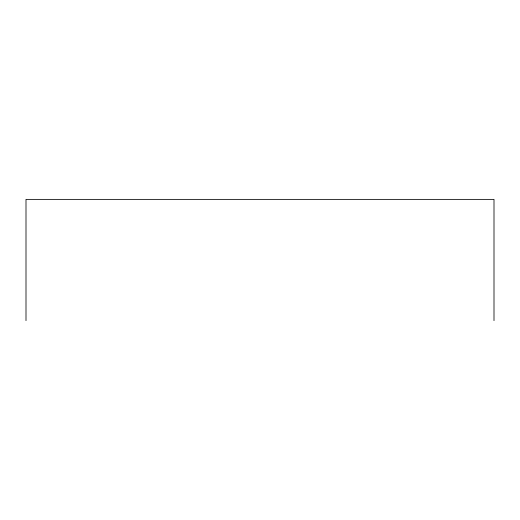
<?xml version="1.0" encoding="UTF-8"?>
<svg xmlns="http://www.w3.org/2000/svg" width="520" height="520" viewBox="0 0 520 520"><rect width="100%" height="100%" fill="white"/><g stroke="black" fill="none" stroke-linecap="round" stroke-linejoin="round"><path stroke-width="0.78" d="M494 320.619L494 199.381L26 199.381L26 320.619"/></g></svg>
